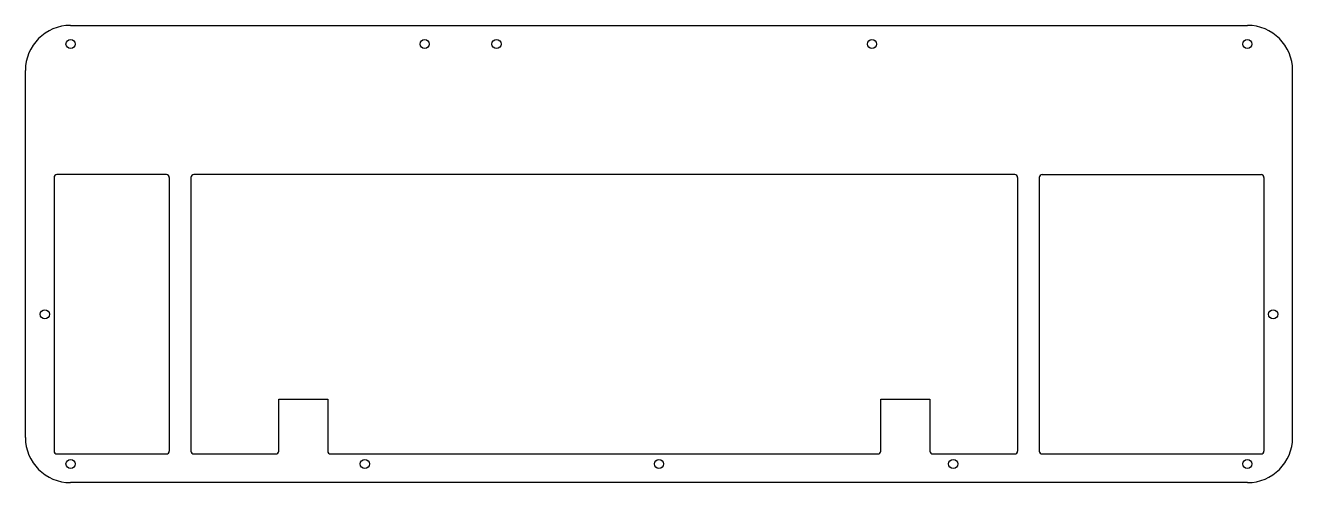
# Model space of a CAD drawing. Extents: x -11 to 430, y -106 to 53.
import ezdxf

# ---------------------------------------------------------------- set-up
doc = ezdxf.new("R2010")
doc.units = 0

msp = doc.modelspace()

# ---------------------------------------------------------------- linework, layer by layer
at = {"layer": '5mm switch top', "color": 0}
for points in [[(4.76, 52.96), (414.34, 52.96)], [(-10.99, -90.49), (-10.99, 37.21)], [(430.09, -90.49), (430.09, 37.21)], [(38.09, 1), (0.01, 1)], [(333.36, 1), (47.64, 1)], [(342.91, 1), (419.09, 1)], [(-0.99, 0), (-0.99, -95.24)], [(39.09, 0), (39.09, -95.24)], [(46.64, 0), (46.64, -95.24)], [(334.36, 0), (334.36, -95.24)], [(341.91, 0), (341.91, -95.24)], [(420.09, 0), (420.09, -95.24)], [(0.01, -96.24), (38.09, -96.24)], [(47.64, -96.24), (76.19, -96.24)], [(95.26, -96.24), (285.74, -96.24)], [(304.81, -96.24), (333.36, -96.24)], [(342.91, -96.24), (419.09, -96.24)], [(414.34, -106.24), (4.76, -106.24)]]:
    msp.add_lwpolyline(points, dxfattribs=at)
for centre, radius, start, end in [((4.76, 37.21), 15.75, 90, -180), ((414.34, 37.21), 15.75, 0, 90), ((0.01, 0), 1, 90, -180), ((38.09, 0), 1, 0, 90), ((47.64, 0), 1, 90, -180), ((333.36, 0), 1, 0, 90), ((342.91, 0), 1, 90, -180), ((419.09, 0), 1, 0, 90), ((4.76, -90.49), 15.75, -180, -90), ((414.34, -90.49), 15.75, -90, 0), ((0.01, -95.24), 1, -180, -90), ((38.09, -95.24), 1, -90, 0), ((47.64, -95.24), 1, -180, -90), ((333.36, -95.24), 1, -90, 0), ((342.91, -95.24), 1, -180, -90), ((419.09, -95.24), 1, -90, 0)]:
    msp.add_arc(centre, radius, start, end, dxfattribs=at)
at = {"layer": 'Group246', "color": 0}
for points in [[(77.19, -77.19), (94.26, -77.19)], [(77.19, -95.24), (77.19, -77.19)], [(94.26, -77.19), (94.26, -95.24)]]:
    msp.add_lwpolyline(points, dxfattribs=at)
for centre, start, end in [((76.19, -95.24), -90, 0), ((95.26, -95.24), -180, -90)]:
    msp.add_arc(centre, 1, start, end, dxfattribs=at)
at = {"layer": 'Group247', "color": 0}
for points in [[(286.74, -77.19), (303.81, -77.19)], [(286.74, -95.24), (286.74, -77.19)], [(303.81, -77.19), (303.81, -95.24)]]:
    msp.add_lwpolyline(points, dxfattribs=at)
for centre, start, end in [((285.74, -95.24), -90, 0), ((304.81, -95.24), -180, -90)]:
    msp.add_arc(centre, 1, start, end, dxfattribs=at)
at = {"layer": 'Screw holes', "color": 0}
for centre in [(4.76, 46.46), (127.99, 46.46), (152.99, 46.46), (283.67, 46.46), (414.34, 46.46), (-4.21, -47.62), (423.31, -47.62), (4.76, -99.74), (107.16, -99.74), (209.55, -99.74), (311.95, -99.74), (414.34, -99.74)]:
    msp.add_circle(centre, 1.6, dxfattribs=at)

doc.saveas('drawing.dxf')
